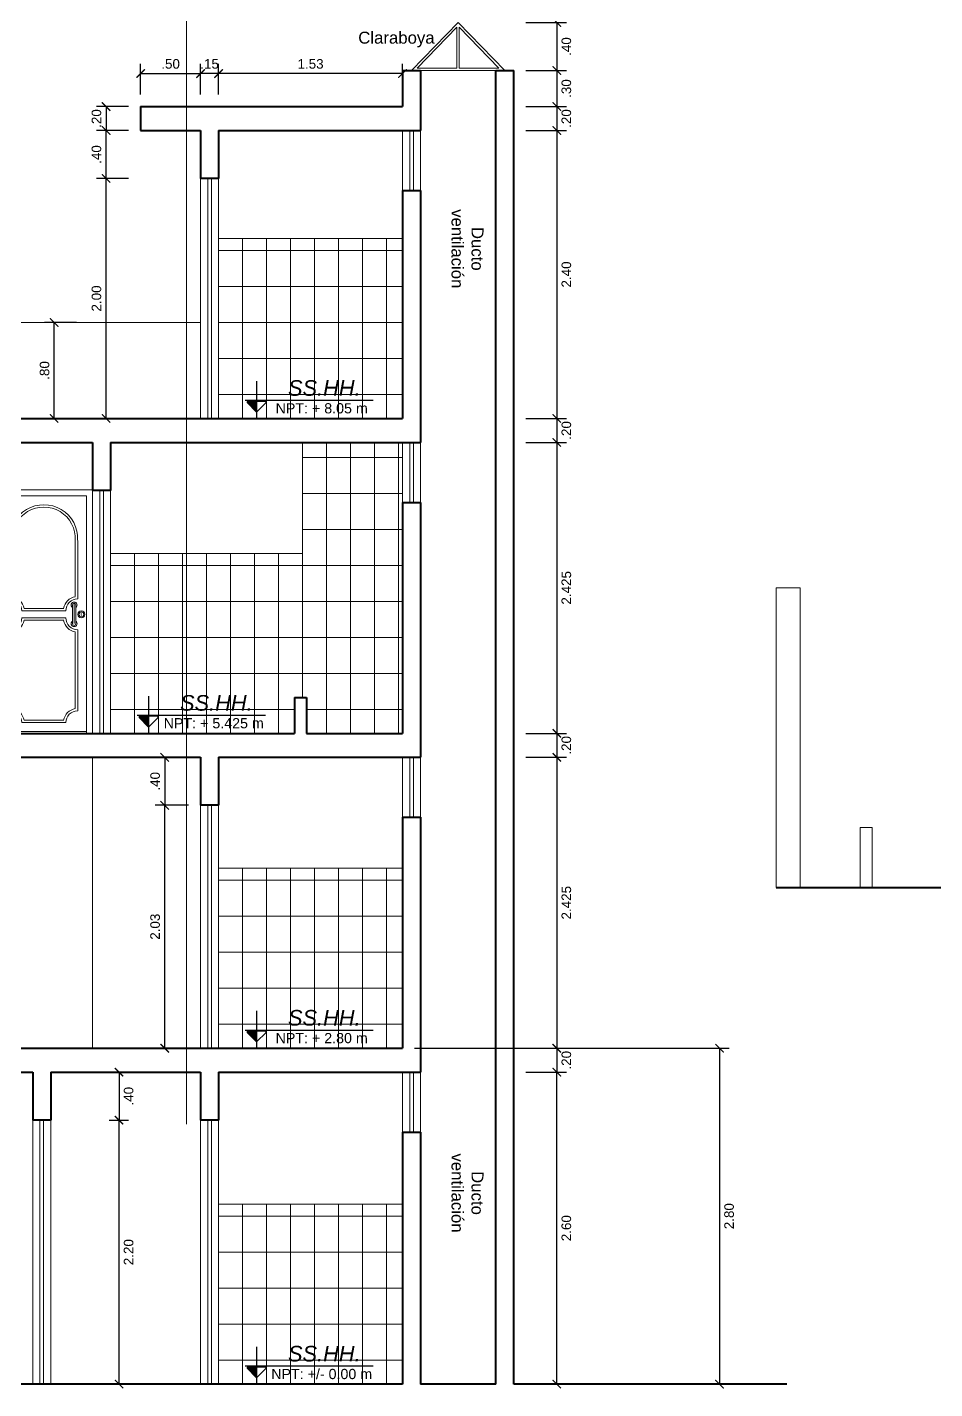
# Model space of a CAD drawing. Header units: millimetres. Extents: x 107 to 309, y 11 to 70.
# Drawn here: x 217.45 to 225.02, y 12.04 to 23.39 of the extents above; entities that cross this region are included whole.
import ezdxf

# ---------------------------------------------------------------- set-up
doc = ezdxf.new("R2010")
doc.units = ezdxf.units.MM
doc.header["$PDMODE"] = 32
doc.linetypes.add('HIDDEN2', pattern=[4.7625, 3.175, -1.5875])
doc.layers.get('0').update_dxf_attribs({"lineweight": 0})
doc.layers.get('Defpoints').update_dxf_attribs({"color": 167, "lineweight": 0})
for name, color, linetype, lineweight in [('A-Dims', 22, 'Continuous', 0), ('A-Draw', 2, 'Continuous', 0), ('A-Elevation Thick', 203, 'Continuous', 40), ('A-Stair', 53, 'Continuous', 0), ('A-Text', 30, 'Continuous', 30), ('A-Wall', 153, 'Continuous', 40), ('A-Window Glass', 111, 'Continuous', 0), ('ARQ-PORTAS', 124, 'Continuous', 0), ('linea fachada', 181, 'Continuous', 40), ('muros bajos', 223, 'HIDDEN2', 18)]:
    doc.layers.add(name, color=color, linetype=linetype, lineweight=lineweight)
doc.styles.add('ejes', font='swissel.ttf')
doc.dimstyles.new('DIM50', dxfattribs={"dimtxt": 0.08, "dimasz": 0.07, "dimexe": 0.08, "dimexo": 0.1, "dimgap": 0.04, "dimtad": 2, "dimzin": 4, "dimdsep": 46, "dimtxsty": 'ejes', "dimblk": 'ARCHTICK', "dimcen": 0.05, "dimadec": 0, "dimazin": 0, "dimtfac": 1, "dimtix": 1, "dimtmove": 0, "dimatfit": 3, "dimfxl": 0.08, "dimarcsym": 0})

# ---------------------------------------------------------------- blocks, each defined once
blk = doc.blocks.new('_ArchTick')
at = {"color": 0, "linetype": 'ByBlock', "const_width": 0.15}
blk.add_lwpolyline([(-0.5, -0.5), (0.5, 0.5)], dxfattribs=at)
blk = doc.blocks.new('*D335')
at = {"layer": 'A-Dims', "color": 0, "lineweight": -2}
for p, q in [((218.3, 22.733), (218.032, 22.733)), ((218.112, 22.733), (218.112, 22.533)), ((218.3, 22.533), (218.032, 22.533))]:
    blk.add_line(p, q, dxfattribs=at)
at = {"layer": 'Defpoints', "color": 0}
for p in [(218.4, 22.733), (218.112, 22.533), (218.4, 22.533)]:
    blk.add_point(p, dxfattribs=at)
at = {"layer": 'A-Dims', "color": 0, "lineweight": -2, "xscale": 0.07, "yscale": 0.07, "zscale": 0.07}
for p, rotation in [((218.112, 22.733), 270), ((218.112, 22.533), 90)]:
    blk.add_blockref('_ArchTick', p, dxfattribs=dict(at, rotation=rotation))
at = {"layer": 'A-Dims', "color": 0, "insert": (218.032, 22.633), "char_height": 0.08, "attachment_point": 5, "rotation": 90, "style": 'ejes'}
blk.add_mtext('.20', dxfattribs=at)
blk = doc.blocks.new('*D336')
at = {"layer": 'A-Dims', "color": 0, "lineweight": -2}
for p, q in [((218.3, 22.533), (218.032, 22.533)), ((218.112, 22.133), (218.112, 22.533)), ((218.3, 22.133), (218.032, 22.133))]:
    blk.add_line(p, q, dxfattribs=at)
at = {"layer": 'Defpoints', "color": 0}
for p in [(218.112, 22.533), (218.4, 22.533), (218.4, 22.133)]:
    blk.add_point(p, dxfattribs=at)
at = {"layer": 'A-Dims', "color": 0, "lineweight": -2, "xscale": 0.07, "yscale": 0.07, "zscale": 0.07}
for p, rotation in [((218.112, 22.533), 90), ((218.112, 22.133), 270)]:
    blk.add_blockref('_ArchTick', p, dxfattribs=dict(at, rotation=rotation))
at = {"layer": 'A-Dims', "color": 0, "insert": (218.032, 22.333), "char_height": 0.08, "attachment_point": 5, "rotation": 90, "style": 'ejes'}
blk.add_mtext('.40', dxfattribs=at)
blk = doc.blocks.new('*D337')
at = {"layer": 'A-Dims', "color": 0, "lineweight": -2}
for p, q in [((217.866, 20.933), (217.599, 20.933)), ((217.679, 20.133), (217.679, 20.933)), ((217.866, 20.133), (217.599, 20.133))]:
    blk.add_line(p, q, dxfattribs=at)
at = {"layer": 'Defpoints', "color": 0}
for p in [(217.679, 20.933), (217.966, 20.933), (217.966, 20.133)]:
    blk.add_point(p, dxfattribs=at)
at = {"layer": 'A-Dims', "color": 0, "lineweight": -2, "xscale": 0.07, "yscale": 0.07, "zscale": 0.07}
for p, rotation in [((217.679, 20.933), 90), ((217.679, 20.133), 270)]:
    blk.add_blockref('_ArchTick', p, dxfattribs=dict(at, rotation=rotation))
at = {"layer": 'A-Dims', "color": 0, "insert": (217.599, 20.533), "char_height": 0.08, "attachment_point": 5, "rotation": 90, "style": 'ejes'}
blk.add_mtext('.80', dxfattribs=at)
blk = doc.blocks.new('*D338')
at = {"layer": 'A-Dims', "color": 0, "lineweight": -2}
for p, q in [((218.3, 22.133), (218.032, 22.133)), ((218.112, 20.133), (218.112, 22.133)), ((218.3, 20.133), (218.032, 20.133))]:
    blk.add_line(p, q, dxfattribs=at)
at = {"layer": 'Defpoints', "color": 0}
for p in [(218.112, 22.133), (218.4, 22.133), (218.4, 20.133)]:
    blk.add_point(p, dxfattribs=at)
at = {"layer": 'A-Dims', "color": 0, "lineweight": -2, "xscale": 0.07, "yscale": 0.07, "zscale": 0.07}
for p, rotation in [((218.112, 22.133), 90), ((218.112, 20.133), 270)]:
    blk.add_blockref('_ArchTick', p, dxfattribs=dict(at, rotation=rotation))
at = {"layer": 'A-Dims', "color": 0, "insert": (218.032, 21.133), "char_height": 0.08, "attachment_point": 5, "rotation": 90, "style": 'ejes'}
blk.add_mtext('2.00', dxfattribs=at)
blk = doc.blocks.new('*D339')
at = {"layer": 'A-Dims', "color": 0, "lineweight": -2}
for p, q in [((218.4, 22.833), (218.4, 23.088)), ((218.9, 22.833), (218.9, 23.088)), ((218.4, 23.008), (218.9, 23.008))]:
    blk.add_line(p, q, dxfattribs=at)
at = {"layer": 'Defpoints', "color": 0}
for p in [(218.9, 23.008), (218.4, 22.733), (218.9, 22.733)]:
    blk.add_point(p, dxfattribs=at)
at = {"layer": 'A-Dims', "color": 0, "lineweight": -2, "xscale": 0.07, "yscale": 0.07, "zscale": 0.07, "rotation": 180}
blk.add_blockref('_ArchTick', (218.4, 23.008), dxfattribs=at)
at = {"layer": 'A-Dims', "color": 0, "lineweight": -2, "xscale": 0.07, "yscale": 0.07, "zscale": 0.07}
blk.add_blockref('_ArchTick', (218.9, 23.008), dxfattribs=at)
at = {"layer": 'A-Dims', "color": 0, "insert": (218.65, 23.088), "char_height": 0.08, "attachment_point": 5, "style": 'ejes'}
blk.add_mtext('.50', dxfattribs=at)
blk = doc.blocks.new('*D340')
at = {"layer": 'A-Dims', "color": 0, "lineweight": -2}
for p, q in [((218.9, 22.833), (218.9, 23.088)), ((219.05, 22.833), (219.05, 23.088)), ((219.05, 23.008), (218.9, 23.008))]:
    blk.add_line(p, q, dxfattribs=at)
at = {"layer": 'Defpoints', "color": 0}
for p in [(218.9, 23.008), (218.9, 22.733), (219.05, 22.733)]:
    blk.add_point(p, dxfattribs=at)
at = {"layer": 'A-Dims', "color": 0, "lineweight": -2, "xscale": 0.07, "yscale": 0.07, "zscale": 0.07}
blk.add_blockref('_ArchTick', (218.9, 23.008), dxfattribs=at)
at = {"layer": 'A-Dims', "color": 0, "lineweight": -2, "xscale": 0.07, "yscale": 0.07, "zscale": 0.07, "rotation": 180}
blk.add_blockref('_ArchTick', (219.05, 23.008), dxfattribs=at)
at = {"layer": 'A-Dims', "color": 0, "insert": (218.975, 23.088), "char_height": 0.08, "attachment_point": 5, "style": 'ejes'}
blk.add_mtext('.15', dxfattribs=at)
blk = doc.blocks.new('*D341')
at = {"layer": 'A-Dims', "color": 0, "lineweight": -2}
for p, q in [((219.05, 22.833), (219.05, 23.088)), ((220.584, 22.833), (220.584, 23.088)), ((220.584, 23.008), (219.05, 23.008))]:
    blk.add_line(p, q, dxfattribs=at)
at = {"layer": 'Defpoints', "color": 0}
for p in [(219.05, 23.008), (219.05, 22.733), (220.584, 22.733)]:
    blk.add_point(p, dxfattribs=at)
at = {"layer": 'A-Dims', "color": 0, "lineweight": -2, "xscale": 0.07, "yscale": 0.07, "zscale": 0.07, "rotation": 180}
blk.add_blockref('_ArchTick', (219.05, 23.008), dxfattribs=at)
at = {"layer": 'A-Dims', "color": 0, "lineweight": -2, "xscale": 0.07, "yscale": 0.07, "zscale": 0.07}
blk.add_blockref('_ArchTick', (220.584, 23.008), dxfattribs=at)
at = {"layer": 'A-Dims', "color": 0, "insert": (219.817, 23.088), "char_height": 0.08, "attachment_point": 5, "style": 'ejes'}
blk.add_mtext('1.53', dxfattribs=at)
blk = doc.blocks.new('*D342')
at = {"layer": 'A-Dims', "color": 0, "lineweight": -2}
for p, q in [((218.139, 14.683), (218.3, 14.683)), ((218.22, 14.683), (218.22, 14.283)), ((218.139, 14.283), (218.3, 14.283))]:
    blk.add_line(p, q, dxfattribs=at)
at = {"layer": 'Defpoints', "color": 0}
for p in [(218.039, 14.683), (218.039, 14.283), (218.22, 14.283)]:
    blk.add_point(p, dxfattribs=at)
at = {"layer": 'A-Dims', "color": 0, "lineweight": -2, "xscale": 0.07, "yscale": 0.07, "zscale": 0.07}
for p, rotation in [((218.22, 14.683), 90), ((218.22, 14.283), 270)]:
    blk.add_blockref('_ArchTick', p, dxfattribs=dict(at, rotation=rotation))
at = {"layer": 'A-Dims', "color": 0, "insert": (218.3, 14.483), "char_height": 0.08, "attachment_point": 5, "rotation": 90, "style": 'ejes'}
blk.add_mtext('.40', dxfattribs=at)
blk = doc.blocks.new('*D343')
at = {"layer": 'A-Dims', "color": 0, "lineweight": -2}
for p, q in [((218.139, 14.283), (218.3, 14.283)), ((218.22, 12.083), (218.22, 14.283)), ((218.139, 12.083), (218.3, 12.083))]:
    blk.add_line(p, q, dxfattribs=at)
at = {"layer": 'Defpoints', "color": 0}
for p in [(218.039, 14.283), (218.22, 14.283), (218.039, 12.083)]:
    blk.add_point(p, dxfattribs=at)
at = {"layer": 'A-Dims', "color": 0, "lineweight": -2, "xscale": 0.07, "yscale": 0.07, "zscale": 0.07}
for p, rotation in [((218.22, 14.283), 90), ((218.22, 12.083), 270)]:
    blk.add_blockref('_ArchTick', p, dxfattribs=dict(at, rotation=rotation))
at = {"layer": 'A-Dims', "color": 0, "insert": (218.3, 13.183), "char_height": 0.08, "attachment_point": 5, "rotation": 90, "style": 'ejes'}
blk.add_mtext('2.20', dxfattribs=at)
blk = doc.blocks.new('*D349')
at = {"layer": 'A-Dims', "color": 0, "lineweight": -2}
for p, q in [((218.8, 17.308), (218.521, 17.308)), ((218.601, 17.308), (218.601, 16.908)), ((218.8, 16.908), (218.521, 16.908))]:
    blk.add_line(p, q, dxfattribs=at)
at = {"layer": 'Defpoints', "color": 0}
for p in [(218.9, 17.308), (218.601, 16.908), (218.9, 16.908)]:
    blk.add_point(p, dxfattribs=at)
at = {"layer": 'A-Dims', "color": 0, "lineweight": -2, "xscale": 0.07, "yscale": 0.07, "zscale": 0.07}
for p, rotation in [((218.601, 17.308), 90), ((218.601, 16.908), 270)]:
    blk.add_blockref('_ArchTick', p, dxfattribs=dict(at, rotation=rotation))
at = {"layer": 'A-Dims', "color": 0, "insert": (218.521, 17.108), "char_height": 0.08, "attachment_point": 5, "rotation": 90, "style": 'ejes'}
blk.add_mtext('.40', dxfattribs=at)
blk = doc.blocks.new('*D350')
at = {"layer": 'A-Dims', "color": 0, "lineweight": -2}
for p, q in [((218.8, 16.908), (218.521, 16.908)), ((218.601, 14.883), (218.601, 16.908)), ((218.8, 14.883), (218.521, 14.883))]:
    blk.add_line(p, q, dxfattribs=at)
at = {"layer": 'Defpoints', "color": 0}
for p in [(218.601, 16.908), (218.9, 16.908), (218.9, 14.883)]:
    blk.add_point(p, dxfattribs=at)
at = {"layer": 'A-Dims', "color": 0, "lineweight": -2, "xscale": 0.07, "yscale": 0.07, "zscale": 0.07}
for p, rotation in [((218.601, 16.908), 90), ((218.601, 14.883), 270)]:
    blk.add_blockref('_ArchTick', p, dxfattribs=dict(at, rotation=rotation))
at = {"layer": 'A-Dims', "color": 0, "insert": (218.521, 15.896), "char_height": 0.08, "attachment_point": 5, "rotation": 90, "style": 'ejes'}
blk.add_mtext('2.03', dxfattribs=at)
blk = doc.blocks.new('A$C5F8158DF')
at = {"layer": 'ARQ-PORTAS'}
for p, q in [((0, 2.05), (0.82, 2.05)), ((0, 2.05), (0, 0)), ((0.05, 2), (0.77, 2)), ((0.05, 0), (0.05, 2)), ((0.05, 2), (0.05, 0.015)), ((0.77, 2), (0.77, 0)), ((0.82, 2.05), (0.82, 0)), ((0.125, 1.625), (0.125, 1.132)), ((0.145, 1.625), (0.145, 1.151)), ((0.675, 1.151), (0.675, 1.625)), ((0.695, 1.132), (0.695, 1.625)), ((0.14, 0.924), (0.14, 1.08)), ((0.155, 0.924), (0.155, 1.095)), ((0.17, 0.924), (0.17, 1.08)), ((0.595, 1.032), (0.225, 1.032)), ((0.577, 1.052), (0.243, 1.052)), ((0.595, 0.972), (0.225, 0.972)), ((0.577, 0.952), (0.243, 0.952)), ((0.125, 0.872), (0.125, 0.19)), ((0.145, 0.854), (0.145, 0.208)), ((0.675, 0.208), (0.675, 0.854)), ((0.695, 0.19), (0.695, 0.872)), ((0.77, 0.015), (0.05, 0.015)), ((0.595, 0.09), (0.225, 0.09)), ((0.577, 0.11), (0.243, 0.11)), ((0.05, 0), (0, 0)), ((0.77, 0), (0.05, 0)), ((0.77, 0), (0.82, 0))]:
    blk.add_line(p, q, dxfattribs=at)
at = {"layer": 'ARQ-PORTAS', "const_width": 0.005}
blk.add_lwpolyline([(0.093, 1.018), (0.093, 1.012), (0.097, 1.008), (0.097, 1.002), (0.095, 1), (0.095, 0.997), (0.094, 0.993), (0.095, 0.991), (0.096, 0.989)], dxfattribs=at)
at = {"layer": 'ARQ-PORTAS'}
for radius in [0.03, 0.02]:
    blk.add_circle((0.094, 1.002), radius, dxfattribs=at)
for centre, radius, start, end in [((0.41, 1.64), 0.285, 357.0624, 182.9376), ((0.41, 1.64), 0.265, 356.8469, 183.1531), ((0.125, 1.032), 0.12, 9.5941, 80.4059), ((0.695, 1.032), 0.12, 99.5941, 170.4059), ((0.125, 1.032), 0.1, 0, 90), ((0.155, 1.08), 0.025, 306.8699, 233.1301), ((0.155, 1.08), 0.015, 0, 180), ((0.695, 1.032), 0.1, 90, 180), ((0.125, 0.972), 0.1, 270, 0), ((0.155, 0.924), 0.025, 126.8699, 53.1301), ((0.155, 0.924), 0.015, 180, 0), ((0.125, 0.972), 0.12, 279.5941, 350.4059), ((0.695, 0.972), 0.12, 189.5941, 260.4059), ((0.695, 0.972), 0.1, 180, 270), ((0.125, 0.09), 0.1, 0, 90), ((0.125, 0.09), 0.12, 9.5941, 80.4059), ((0.695, 0.09), 0.12, 99.5941, 170.4059), ((0.695, 0.09), 0.1, 90, 180)]:
    blk.add_arc(centre, radius, start, end, dxfattribs=at)
blk = doc.blocks.new('*D356')
at = {"layer": 'A-Dims', "color": 0, "lineweight": -2}
for p, q in [((221.611, 14.683), (221.95, 14.683)), ((221.87, 12.083), (221.87, 14.683)), ((221.611, 12.083), (221.95, 12.083))]:
    blk.add_line(p, q, dxfattribs=at)
at = {"layer": 'Defpoints', "color": 0}
for p in [(221.511, 14.683), (221.87, 14.683), (221.511, 12.083)]:
    blk.add_point(p, dxfattribs=at)
at = {"layer": 'A-Dims', "color": 0, "lineweight": -2, "xscale": 0.07, "yscale": 0.07, "zscale": 0.07}
for p, rotation in [((221.87, 14.683), 90), ((221.87, 12.083), 270)]:
    blk.add_blockref('_ArchTick', p, dxfattribs=dict(at, rotation=rotation))
at = {"layer": 'A-Dims', "color": 0, "insert": (221.95, 13.383), "char_height": 0.08, "attachment_point": 5, "rotation": 90, "style": 'ejes'}
blk.add_mtext('2.60', dxfattribs=at)
blk = doc.blocks.new('*D357')
at = {"layer": 'A-Dims', "color": 0, "lineweight": -2}
for p, q in [((221.611, 14.883), (221.95, 14.883)), ((221.87, 14.883), (221.87, 14.683)), ((221.611, 14.683), (221.95, 14.683))]:
    blk.add_line(p, q, dxfattribs=at)
at = {"layer": 'Defpoints', "color": 0}
for p in [(221.511, 14.883), (221.511, 14.683), (221.87, 14.683)]:
    blk.add_point(p, dxfattribs=at)
at = {"layer": 'A-Dims', "color": 0, "lineweight": -2, "xscale": 0.07, "yscale": 0.07, "zscale": 0.07}
for p, rotation in [((221.87, 14.883), 270), ((221.87, 14.683), 90)]:
    blk.add_blockref('_ArchTick', p, dxfattribs=dict(at, rotation=rotation))
at = {"layer": 'A-Dims', "color": 0, "insert": (221.95, 14.783), "char_height": 0.08, "attachment_point": 5, "rotation": 90, "style": 'ejes'}
blk.add_mtext('.20', dxfattribs=at)
blk = doc.blocks.new('*D358')
at = {"layer": 'A-Dims', "color": 0, "lineweight": -2}
for p, q in [((221.611, 17.308), (221.95, 17.308)), ((221.87, 17.308), (221.87, 14.883)), ((221.611, 14.883), (221.95, 14.883))]:
    blk.add_line(p, q, dxfattribs=at)
at = {"layer": 'Defpoints', "color": 0}
for p in [(221.511, 17.308), (221.511, 14.883), (221.87, 14.883)]:
    blk.add_point(p, dxfattribs=at)
at = {"layer": 'A-Dims', "color": 0, "lineweight": -2, "xscale": 0.07, "yscale": 0.07, "zscale": 0.07}
for p, rotation in [((221.87, 17.308), 90), ((221.87, 14.883), 270)]:
    blk.add_blockref('_ArchTick', p, dxfattribs=dict(at, rotation=rotation))
at = {"layer": 'A-Dims', "color": 0, "insert": (221.95, 16.096), "char_height": 0.08, "attachment_point": 5, "rotation": 90, "style": 'ejes'}
blk.add_mtext('2.425', dxfattribs=at)
blk = doc.blocks.new('*D359')
at = {"layer": 'A-Dims', "color": 0, "lineweight": -2}
for p, q in [((221.611, 17.508), (221.95, 17.508)), ((221.87, 17.508), (221.87, 17.308)), ((221.611, 17.308), (221.95, 17.308))]:
    blk.add_line(p, q, dxfattribs=at)
at = {"layer": 'Defpoints', "color": 0}
for p in [(221.511, 17.508), (221.511, 17.308), (221.87, 17.308)]:
    blk.add_point(p, dxfattribs=at)
at = {"layer": 'A-Dims', "color": 0, "lineweight": -2, "xscale": 0.07, "yscale": 0.07, "zscale": 0.07}
for p, rotation in [((221.87, 17.508), 270), ((221.87, 17.308), 90)]:
    blk.add_blockref('_ArchTick', p, dxfattribs=dict(at, rotation=rotation))
at = {"layer": 'A-Dims', "color": 0, "insert": (221.95, 17.408), "char_height": 0.08, "attachment_point": 5, "rotation": 90, "style": 'ejes'}
blk.add_mtext('.20', dxfattribs=at)
blk = doc.blocks.new('*D360')
at = {"layer": 'A-Dims', "color": 0, "lineweight": -2}
for p, q in [((221.611, 19.933), (221.95, 19.933)), ((221.87, 19.933), (221.87, 17.508)), ((221.611, 17.508), (221.95, 17.508))]:
    blk.add_line(p, q, dxfattribs=at)
at = {"layer": 'Defpoints', "color": 0}
for p in [(221.511, 19.933), (221.511, 17.508), (221.87, 17.508)]:
    blk.add_point(p, dxfattribs=at)
at = {"layer": 'A-Dims', "color": 0, "lineweight": -2, "xscale": 0.07, "yscale": 0.07, "zscale": 0.07}
for p, rotation in [((221.87, 19.933), 90), ((221.87, 17.508), 270)]:
    blk.add_blockref('_ArchTick', p, dxfattribs=dict(at, rotation=rotation))
at = {"layer": 'A-Dims', "color": 0, "insert": (221.95, 18.721), "char_height": 0.08, "attachment_point": 5, "rotation": 90, "style": 'ejes'}
blk.add_mtext('2.425', dxfattribs=at)
blk = doc.blocks.new('*D361')
at = {"layer": 'A-Dims', "color": 0, "lineweight": -2}
for p, q in [((221.611, 20.133), (221.95, 20.133)), ((221.87, 20.133), (221.87, 19.933)), ((221.611, 19.933), (221.95, 19.933))]:
    blk.add_line(p, q, dxfattribs=at)
at = {"layer": 'Defpoints', "color": 0}
for p in [(221.511, 20.133), (221.511, 19.933), (221.87, 19.933)]:
    blk.add_point(p, dxfattribs=at)
at = {"layer": 'A-Dims', "color": 0, "lineweight": -2, "xscale": 0.07, "yscale": 0.07, "zscale": 0.07}
for p, rotation in [((221.87, 20.133), 270), ((221.87, 19.933), 90)]:
    blk.add_blockref('_ArchTick', p, dxfattribs=dict(at, rotation=rotation))
at = {"layer": 'A-Dims', "color": 0, "insert": (221.95, 20.033), "char_height": 0.08, "attachment_point": 5, "rotation": 90, "style": 'ejes'}
blk.add_mtext('.20', dxfattribs=at)
blk = doc.blocks.new('*D362')
at = {"layer": 'A-Dims', "color": 0, "lineweight": -2}
for p, q in [((221.611, 22.533), (221.95, 22.533)), ((221.87, 22.533), (221.87, 20.133)), ((221.611, 20.133), (221.95, 20.133))]:
    blk.add_line(p, q, dxfattribs=at)
at = {"layer": 'Defpoints', "color": 0}
for p in [(221.511, 22.533), (221.511, 20.133), (221.87, 20.133)]:
    blk.add_point(p, dxfattribs=at)
at = {"layer": 'A-Dims', "color": 0, "lineweight": -2, "xscale": 0.07, "yscale": 0.07, "zscale": 0.07}
for p, rotation in [((221.87, 22.533), 90), ((221.87, 20.133), 270)]:
    blk.add_blockref('_ArchTick', p, dxfattribs=dict(at, rotation=rotation))
at = {"layer": 'A-Dims', "color": 0, "insert": (221.95, 21.333), "char_height": 0.08, "attachment_point": 5, "rotation": 90, "style": 'ejes'}
blk.add_mtext('2.40', dxfattribs=at)
blk = doc.blocks.new('*D363')
at = {"layer": 'A-Dims', "color": 0, "lineweight": -2}
for p, q in [((221.611, 22.733), (221.95, 22.733)), ((221.87, 22.733), (221.87, 22.533)), ((221.611, 22.533), (221.95, 22.533))]:
    blk.add_line(p, q, dxfattribs=at)
at = {"layer": 'Defpoints', "color": 0}
for p in [(221.511, 22.733), (221.511, 22.533), (221.87, 22.533)]:
    blk.add_point(p, dxfattribs=at)
at = {"layer": 'A-Dims', "color": 0, "lineweight": -2, "xscale": 0.07, "yscale": 0.07, "zscale": 0.07}
for p, rotation in [((221.87, 22.733), 270), ((221.87, 22.533), 90)]:
    blk.add_blockref('_ArchTick', p, dxfattribs=dict(at, rotation=rotation))
at = {"layer": 'A-Dims', "color": 0, "insert": (221.95, 22.633), "char_height": 0.08, "attachment_point": 5, "rotation": 90, "style": 'ejes'}
blk.add_mtext('.20', dxfattribs=at)
blk = doc.blocks.new('*D364')
at = {"layer": 'A-Dims', "color": 0, "lineweight": -2}
for p, q in [((221.611, 23.033), (221.95, 23.033)), ((221.87, 23.033), (221.87, 22.733)), ((221.611, 22.733), (221.95, 22.733))]:
    blk.add_line(p, q, dxfattribs=at)
at = {"layer": 'Defpoints', "color": 0}
for p in [(221.511, 23.033), (221.511, 22.733), (221.87, 22.733)]:
    blk.add_point(p, dxfattribs=at)
at = {"layer": 'A-Dims', "color": 0, "lineweight": -2, "xscale": 0.07, "yscale": 0.07, "zscale": 0.07}
for p, rotation in [((221.87, 23.033), 90), ((221.87, 22.733), 270)]:
    blk.add_blockref('_ArchTick', p, dxfattribs=dict(at, rotation=rotation))
at = {"layer": 'A-Dims', "color": 0, "insert": (221.95, 22.883), "char_height": 0.08, "attachment_point": 5, "rotation": 90, "style": 'ejes'}
blk.add_mtext('.30', dxfattribs=at)
blk = doc.blocks.new('*D365')
at = {"layer": 'A-Dims', "color": 0, "lineweight": -2}
for p, q in [((221.611, 23.433), (221.95, 23.433)), ((221.87, 23.433), (221.87, 23.033)), ((221.611, 23.033), (221.95, 23.033))]:
    blk.add_line(p, q, dxfattribs=at)
at = {"layer": 'Defpoints', "color": 0}
for p in [(221.511, 23.433), (221.511, 23.033), (221.87, 23.033)]:
    blk.add_point(p, dxfattribs=at)
at = {"layer": 'A-Dims', "color": 0, "lineweight": -2, "xscale": 0.07, "yscale": 0.07, "zscale": 0.07}
for p, rotation in [((221.87, 23.433), 90), ((221.87, 23.033), 270)]:
    blk.add_blockref('_ArchTick', p, dxfattribs=dict(at, rotation=rotation))
at = {"layer": 'A-Dims', "color": 0, "insert": (221.95, 23.233), "char_height": 0.08, "attachment_point": 5, "rotation": 90, "style": 'ejes'}
blk.add_mtext('.40', dxfattribs=at)
blk = doc.blocks.new('*D417')
at = {"layer": 'A-Stair', "color": 0, "lineweight": -2}
for p, q in [((220.684, 14.883), (223.307, 14.883)), ((223.227, 14.883), (223.227, 12.083)), ((221.601, 12.083), (223.307, 12.083))]:
    blk.add_line(p, q, dxfattribs=at)
at = {"layer": 'Defpoints', "color": 0}
for p in [(220.584, 14.883), (221.501, 12.083), (223.227, 12.083)]:
    blk.add_point(p, dxfattribs=at)
at = {"layer": 'A-Stair', "color": 0, "lineweight": -2, "xscale": 0.07, "yscale": 0.07, "zscale": 0.07}
for p, rotation in [((223.227, 14.883), 90), ((223.227, 12.083), 270)]:
    blk.add_blockref('_ArchTick', p, dxfattribs=dict(at, rotation=rotation))
at = {"layer": 'A-Stair', "color": 0, "insert": (223.307, 13.483), "char_height": 0.08, "attachment_point": 5, "rotation": 90, "style": 'ejes'}
blk.add_mtext('2.80', dxfattribs=at)

msp = doc.modelspace()

# ---------------------------------------------------------------- hatches: boundary and pattern name
at = {"layer": 'A-Text'}
for points in [[(219.367, 20.185), (219.367, 20.275), (219.287, 20.275), (219.287, 20.265)], [(218.467, 17.56), (218.467, 17.65), (218.387, 17.65), (218.387, 17.64)], [(219.367, 14.935), (219.367, 15.025), (219.287, 15.025), (219.287, 15.015)], [(219.367, 12.135), (219.367, 12.225), (219.287, 12.225), (219.287, 12.215)]]:
    msp.add_hatch(color=256, dxfattribs=at).paths.add_polyline_path(points)

# ---------------------------------------------------------------- linework, layer by layer
at = {"color": 0}
for p, q in [((223.699, 18.722), (223.899, 18.722)), ((224.399, 16.222), (224.399, 16.722)), ((224.499, 16.222), (224.499, 16.722)), ((223.699, 16.222), (223.899, 16.222))]:
    msp.add_line(p, q, dxfattribs=at)
for p, q in [((223.699, 18.722), (223.699, 16.222)), ((223.899, 18.722), (223.899, 16.222)), ((224.399, 16.722), (224.499, 16.722))]:
    msp.add_line(p, q)
at = {"layer": 'A-Draw'}
msp.add_line((218.782, 14.25), (218.782, 58.514), dxfattribs=at)
at = {"layer": 'A-Elevation Thick'}
msp.add_line((223.699, 16.222), (243.499, 16.222), dxfattribs=at)
at = {"layer": 'A-Stair'}
for p, q in [((221.047, 23.433), (220.659, 23.033)), ((221.037, 23.394), (220.706, 23.053)), ((221.037, 23.394), (221.037, 23.053)), ((221.047, 23.433), (221.436, 23.033)), ((221.057, 23.394), (221.388, 23.053)), ((221.057, 23.394), (221.057, 23.053)), ((220.706, 23.053), (221.037, 23.053)), ((221.057, 23.053), (221.388, 23.053)), ((220.734, 23.033), (221.361, 23.033)), ((218.9, 22.133), (218.9, 20.133)), ((218.96, 22.133), (218.96, 20.133)), ((218.99, 22.133), (218.99, 20.133)), ((219.05, 22.133), (219.05, 20.133)), ((216.15, 20.933), (218.9, 20.933)), ((218, 19.533), (218, 17.508)), ((218.06, 19.533), (218.06, 17.508)), ((218.09, 19.533), (218.09, 17.508)), ((218.15, 19.533), (218.15, 17.508)), ((218, 17.308), (218, 14.883)), ((218.9, 16.908), (218.9, 14.883)), ((218.96, 16.908), (218.96, 14.883)), ((218.99, 16.908), (218.99, 14.883)), ((219.05, 16.908), (219.05, 14.883)), ((217.5, 14.283), (217.5, 12.083)), ((217.56, 14.283), (217.56, 12.083)), ((217.59, 14.283), (217.59, 12.083)), ((217.65, 14.283), (217.65, 12.083)), ((218.9, 14.283), (218.9, 12.083)), ((218.96, 14.283), (218.96, 12.083)), ((218.99, 14.283), (218.99, 12.083)), ((219.05, 14.283), (219.05, 12.083))]:
    msp.add_line(p, q, dxfattribs=at)
at = {"layer": 'A-Stair', "color": 165}
for p, q in [((220.584, 21.633), (219.05, 21.633)), ((219.25, 21.633), (219.25, 20.133)), ((219.45, 21.633), (219.45, 20.133)), ((219.65, 21.633), (219.65, 20.133)), ((219.85, 21.633), (219.85, 20.133)), ((220.05, 21.633), (220.05, 20.133)), ((220.25, 21.633), (220.25, 20.133)), ((220.45, 21.633), (220.45, 20.133)), ((220.584, 21.533), (219.05, 21.533)), ((220.584, 21.233), (219.05, 21.233)), ((220.584, 20.933), (219.05, 20.933)), ((220.584, 20.633), (219.05, 20.633)), ((220.584, 20.333), (219.05, 20.333)), ((219.75, 19.933), (219.75, 17.808)), ((219.95, 19.933), (219.95, 17.508)), ((220.15, 19.933), (220.15, 17.508)), ((220.35, 19.933), (220.35, 17.508)), ((220.55, 19.933), (220.55, 17.508)), ((220.584, 19.808), (219.75, 19.808)), ((220.584, 19.508), (219.75, 19.508)), ((220.584, 19.208), (219.75, 19.208)), ((219.75, 19.008), (218.15, 19.008)), ((218.35, 19.008), (218.35, 17.508)), ((218.55, 19.008), (218.55, 17.508)), ((218.75, 19.008), (218.75, 17.508)), ((218.95, 19.008), (218.95, 17.508)), ((219.15, 19.008), (219.15, 17.508)), ((219.35, 19.008), (219.35, 17.508)), ((219.55, 19.008), (219.55, 17.508)), ((220.584, 18.908), (218.15, 18.908)), ((220.584, 18.608), (218.15, 18.608)), ((220.584, 18.308), (218.15, 18.308)), ((220.584, 18.008), (218.15, 18.008)), ((219.684, 17.708), (218.15, 17.708)), ((220.584, 17.708), (219.784, 17.708)), ((220.584, 16.383), (219.05, 16.383)), ((219.25, 16.383), (219.25, 14.883)), ((219.45, 16.383), (219.45, 14.883)), ((219.65, 16.383), (219.65, 14.883)), ((219.85, 16.383), (219.85, 14.883)), ((220.05, 16.383), (220.05, 14.883)), ((220.25, 16.383), (220.25, 14.883)), ((220.45, 16.383), (220.45, 14.883)), ((220.584, 16.283), (219.05, 16.283)), ((220.584, 15.983), (219.05, 15.983)), ((220.584, 15.683), (219.05, 15.683)), ((220.584, 15.383), (219.05, 15.383)), ((220.584, 15.083), (219.05, 15.083)), ((220.584, 13.583), (219.05, 13.583)), ((219.25, 13.583), (219.25, 12.083)), ((219.45, 13.583), (219.45, 12.083)), ((219.65, 13.583), (219.65, 12.083)), ((219.85, 13.583), (219.85, 12.083)), ((220.05, 13.583), (220.05, 12.083)), ((220.25, 13.583), (220.25, 12.083)), ((220.45, 13.583), (220.45, 12.083)), ((220.584, 13.483), (219.05, 13.483)), ((220.584, 13.183), (219.05, 13.183)), ((220.584, 12.883), (219.05, 12.883)), ((220.584, 12.583), (219.05, 12.583)), ((220.584, 12.283), (219.05, 12.283))]:
    msp.add_line(p, q, dxfattribs=at)
at = {"layer": 'A-Text'}
for p, q in [((219.367, 20.444), (219.367, 20.133)), ((219.271, 20.285), (220.34, 20.285)), ((218.467, 17.819), (218.467, 17.508)), ((218.371, 17.66), (219.44, 17.66)), ((219.367, 15.194), (219.367, 14.883)), ((219.271, 15.035), (220.34, 15.035)), ((219.367, 12.394), (219.367, 12.083)), ((219.271, 12.235), (220.34, 12.235))]:
    msp.add_line(p, q, dxfattribs=at)
for points in [[(219.367, 20.185), (219.447, 20.265), (219.447, 20.275), (219.287, 20.275), (219.287, 20.265), (219.367, 20.185)], [(218.467, 17.56), (218.547, 17.64), (218.547, 17.65), (218.387, 17.65), (218.387, 17.64), (218.467, 17.56)], [(219.367, 14.935), (219.447, 15.015), (219.447, 15.025), (219.287, 15.025), (219.287, 15.015), (219.367, 14.935)], [(219.367, 12.135), (219.447, 12.215), (219.447, 12.225), (219.287, 12.225), (219.287, 12.215), (219.367, 12.135)]]:
    msp.add_lwpolyline(points, dxfattribs=at)
at = {"layer": 'A-Wall', "color": 201}
for p, q in [((220.584, 12.083), (215.029, 12.083)), ((221.361, 12.083), (220.734, 12.083)), ((223.789, 12.083), (221.511, 12.083))]:
    msp.add_line(p, q, dxfattribs=at)
at = {"layer": 'A-Window Glass'}
for p, q in [((220.644, 22.033), (220.644, 22.533)), ((220.674, 22.033), (220.674, 22.533)), ((220.644, 19.433), (220.644, 19.933)), ((220.674, 19.433), (220.674, 19.933)), ((220.644, 16.808), (220.644, 17.308)), ((220.674, 16.808), (220.674, 17.308)), ((220.644, 14.183), (220.644, 14.683)), ((220.674, 14.183), (220.674, 14.683))]:
    msp.add_line(p, q, dxfattribs=at)
at = {"layer": 'linea fachada'}
for p, q in [((220.584, 23.033), (220.584, 22.733)), ((220.584, 23.033), (220.734, 23.033)), ((220.734, 23.033), (220.734, 22.533)), ((221.361, 12.083), (221.361, 23.033)), ((221.361, 23.033), (221.511, 23.033)), ((221.511, 12.083), (221.511, 23.033)), ((218.4, 22.733), (220.584, 22.733)), ((218.4, 22.733), (218.4, 22.533)), ((218.4, 22.533), (218.9, 22.533)), ((218.9, 22.533), (218.9, 22.133)), ((219.05, 22.533), (220.734, 22.533)), ((219.05, 22.533), (219.05, 22.133)), ((219.05, 22.133), (218.9, 22.133)), ((220.584, 22.033), (220.584, 20.133)), ((220.584, 22.033), (220.734, 22.033)), ((220.734, 22.033), (220.734, 19.933)), ((215.25, 20.133), (220.584, 20.133)), ((215.423, 19.933), (218, 19.933)), ((218, 19.933), (218, 19.533)), ((218.15, 19.933), (220.734, 19.933)), ((218.15, 19.933), (218.15, 19.533)), ((218.15, 19.533), (218, 19.533)), ((220.584, 19.433), (220.584, 17.508)), ((220.584, 19.433), (220.734, 19.433)), ((220.734, 19.433), (220.734, 17.308)), ((219.684, 17.808), (219.784, 17.808)), ((219.684, 17.808), (219.684, 17.508)), ((219.784, 17.808), (219.784, 17.508)), ((215.25, 17.508), (219.684, 17.508)), ((219.784, 17.508), (220.584, 17.508)), ((215.423, 17.308), (218.9, 17.308)), ((218.9, 17.308), (218.9, 16.908)), ((219.05, 17.308), (220.734, 17.308)), ((219.05, 17.308), (219.05, 16.908)), ((219.05, 16.908), (218.9, 16.908)), ((220.584, 16.808), (220.584, 14.883)), ((220.584, 16.808), (220.734, 16.808)), ((220.734, 16.808), (220.734, 14.683)), ((216.634, 14.883), (220.584, 14.883)), ((216.807, 14.683), (217.5, 14.683)), ((217.5, 14.683), (217.5, 14.283)), ((217.65, 14.683), (218.9, 14.683)), ((217.65, 14.683), (217.65, 14.283)), ((218.9, 14.683), (218.9, 14.283)), ((219.05, 14.683), (220.734, 14.683)), ((219.05, 14.683), (219.05, 14.283)), ((217.65, 14.283), (217.5, 14.283)), ((219.05, 14.283), (218.9, 14.283)), ((220.584, 14.183), (220.734, 14.183)), ((220.584, 14.183), (220.584, 12.083)), ((220.734, 14.183), (220.734, 12.083))]:
    msp.add_line(p, q, dxfattribs=at)
at = {"layer": 'muros bajos'}
for p, q in [((220.584, 22.033), (220.584, 22.533)), ((220.734, 22.033), (220.734, 22.533)), ((220.584, 19.433), (220.584, 19.933)), ((220.734, 19.433), (220.734, 19.933)), ((220.584, 16.808), (220.584, 17.308)), ((220.734, 16.808), (220.734, 17.308)), ((220.584, 14.183), (220.584, 14.683)), ((220.734, 14.183), (220.734, 14.683))]:
    msp.add_line(p, q, dxfattribs=at)

# ---------------------------------------------------------------- block references
at = {"layer": 'ARQ-PORTAS', "xscale": -0.9900000000000091, "yscale": 0.990000000000002, "zscale": 0.99}
msp.add_blockref('A$C5F8158DF', (217.999, 17.508), dxfattribs=at)

# ---------------------------------------------------------------- texts
at = {"layer": 'A-Text', "attachment_point": 1}
for s, insert, char_height, width in [('\\pxqc;{\\fArial|b0|i0|c0|p34;Claraboya}', (219.794, 23.357), 0.1, 1.47777), ('\\pxqc;{\\fArial|b0|i1|c0|p34;SS.HH.}', (218.971, 20.452), 0.13, 1.92123), ('\\pxqc;{\\fArial|b0|i0|c0|p34;NPT: + 8.05 m}', (218.949, 20.26), 0.085, 1.92123), ('\\pxqc;{\\fArial|b0|i1|c0|p34;SS.HH.}', (218.071, 17.827), 0.13, 1.92123), ('\\pxqc;{\\fArial|b0|i0|c0|p34;NPT: + 5.425 m}', (218.049, 17.635), 0.085, 1.92123), ('\\pxqc;{\\fArial|b0|i1|c0|p34;SS.HH.}', (218.971, 15.202), 0.13, 1.92123), ('\\pxqc;{\\fArial|b0|i0|c0|p34;NPT: + 2.80 m}', (218.949, 15.01), 0.085, 1.92123), ('\\pxqc;{\\fArial|b0|i1|c0|p34;SS.HH.}', (218.971, 12.402), 0.13, 1.92123), ('\\pxqc;{\\fArial|b0|i0|c0|p34;NPT: +/- 0.00 m}', (218.949, 12.21), 0.085, 1.92123)]:
    msp.add_mtext(s, dxfattribs=dict(at, insert=insert, char_height=char_height, width=width))
at = {"layer": 'A-Text', "char_height": 0.1, "width": 1.47777, "attachment_point": 1, "rotation": 270}
for insert in [(221.259, 22.286), (221.259, 14.415)]:
    msp.add_mtext('\\pxqc;{\\fArial|b0|i0|c0|p34;Ducto\\Pventilación}', dxfattribs=dict(at, insert=insert))

# ---------------------------------------------------------------- dimensions: what is measured, and where the dimension line sits
at = {"layer": 'A-Dims'}
for base, p1, p2, picture, middle in [((221.87, 23.033), (221.511, 23.433), (221.511, 23.033), '*D365', (221.95, 23.233)), ((221.87, 22.733), (221.511, 23.033), (221.511, 22.733), '*D364', (221.95, 22.883)), ((218.112, 22.533), (218.4, 22.733), (218.4, 22.533), '*D335', (218.032, 22.633)), ((221.87, 22.533), (221.511, 22.733), (221.511, 22.533), '*D363', (221.95, 22.633)), ((218.112, 22.533), (218.4, 22.133), (218.4, 22.533), '*D336', (218.032, 22.333)), ((221.87, 20.133), (221.511, 22.533), (221.511, 20.133), '*D362', (221.95, 21.333)), ((218.112, 22.133), (218.4, 20.133), (218.4, 22.133), '*D338', (218.032, 21.133)), ((217.679, 20.933), (217.966, 20.133), (217.966, 20.933), '*D337', (217.599, 20.533)), ((221.87, 19.933), (221.511, 20.133), (221.511, 19.933), '*D361', (221.95, 20.033)), ((221.87, 17.308), (221.511, 17.508), (221.511, 17.308), '*D359', (221.95, 17.408)), ((218.601, 16.908), (218.9, 17.308), (218.9, 16.908), '*D349', (218.521, 17.108)), ((218.600697989, 16.908028859), (218.89952945, 14.883028859), (218.89952945, 16.908028859), '*D350', (218.520697989, 15.895528859)), ((221.87, 14.683), (221.511, 14.883), (221.511, 14.683), '*D357', (221.95, 14.783)), ((218.22, 14.283), (218.039, 14.683), (218.039, 14.283), '*D342', (218.3, 14.483)), ((221.87, 14.683), (221.511, 12.083), (221.511, 14.683), '*D356', (221.95, 13.383)), ((218.22, 14.283), (218.039, 12.083), (218.039, 14.283), '*D343', (218.3, 13.183))]:
    dim = msp.add_linear_dim(base=base, p1=p1, p2=p2, angle=90, dimstyle='DIM50', dxfattribs=at)
    dim.commit()
    dim.dimension.update_dxf_attribs({"geometry": picture, "text_midpoint": middle})
for base, p1, p2, picture, middle in [((218.9, 23.008), (218.4, 22.733), (218.9, 22.733), '*D339', (218.65, 23.088)), ((218.9, 23.008), (219.05, 22.733), (218.9, 22.733), '*D340', (218.975, 23.088)), ((219.05, 23.008), (220.584, 22.733), (219.05, 22.733), '*D341', (219.817, 23.088))]:
    dim = msp.add_linear_dim(base=base, p1=p1, p2=p2, dimstyle='DIM50', dxfattribs=at)
    dim.commit()
    dim.dimension.update_dxf_attribs({"geometry": picture, "text_midpoint": middle})
for base, p1, p2, picture, middle in [((221.87, 17.508), (221.511, 19.933), (221.511, 17.508), '*D360', (221.95, 18.721)), ((221.87, 14.883), (221.511, 17.308), (221.511, 14.883), '*D358', (221.95, 16.096))]:
    dim = msp.add_linear_dim(base=base, p1=p1, p2=p2, angle=90, text='2.425', dimstyle='DIM50', dxfattribs=at)
    dim.commit()
    dim.dimension.update_dxf_attribs({"geometry": picture, "text_midpoint": middle})
at = {"layer": 'A-Stair'}
dim = msp.add_linear_dim(base=(223.227, 12.083), p1=(220.584, 14.883), p2=(221.501, 12.083), angle=90, dimstyle='DIM50', override={"dimfxl": 0.03}, dxfattribs=at)
dim.commit()
dim.dimension.update_dxf_attribs({"geometry": '*D417', "text_midpoint": (223.307, 13.483)})

doc.saveas('drawing.dxf')
